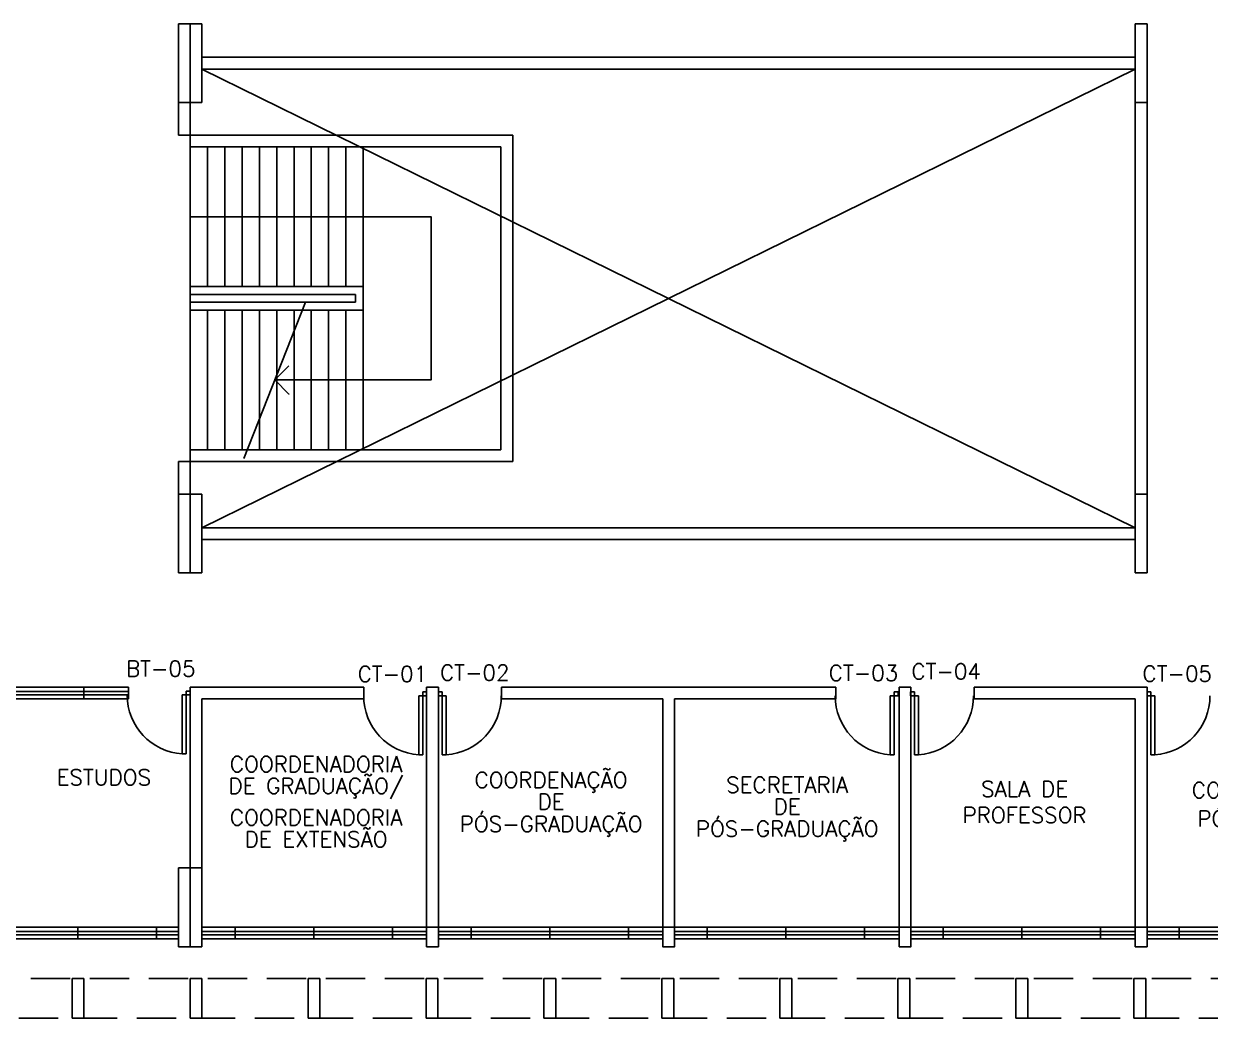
# Model space of a CAD drawing. Header units: millimetres. Extents: x -8036 to 2166, y 1122 to 16128.
# Drawn here: x 2095.01 to 2110.1, y 1122.12 to 1134.77 of the extents above; entities that cross this region are included whole.
import ezdxf
from ezdxf.enums import TextEntityAlignment as Align

# ---------------------------------------------------------------- set-up
doc = ezdxf.new("R2010")
doc.units = ezdxf.units.MM
doc.linetypes.add('DASHED', pattern=[0.75, 0.5, -0.25])
doc.linetypes.add('HIDDEN', pattern=[0.375, 0.25, -0.125])
for name, color, linetype in [('1', 1, 'Continuous'), ('ALVE', 2, 'Continuous'), ('ENDEREÇO', 2, 'Continuous'), ('ESC', 1, 'Continuous'), ('ESQUADRIA', 1, 'Continuous'), ('ESTRUTURA', 3, 'Continuous'), ('PISO', 1, 'Continuous'), ('PORTA', 2, 'Continuous'), ('PROJ', 1, 'HIDDEN'), ('TEXTO', 2, 'Continuous')]:
    doc.layers.add(name, color=color, linetype=linetype)
doc.styles.add('UNB-100', font='simplex.shx', dxfattribs={"height": 0.2})

# ---------------------------------------------------------------- blocks, each defined once
blk = doc.blocks.new('ESQ1', base_point=(1.096, 1.3))
for p, q in [((1.096, 1.3), (1.096, 1.45)), ((1.096, 1.45), (2.096, 1.45)), ((2.096, 1.394), (1.096, 1.394)), ((2.096, 1.3), (2.096, 1.45)), ((2.096, 1.351), (1.096, 1.351)), ((1.096, 1.3), (2.096, 1.3))]:
    blk.add_line(p, q)
blk = doc.blocks.new('PE', base_point=(61.3, 32.975))
at = {"linetype": 'Continuous'}
for p, q in [((61.35, 33), (61.35, 33.75)), ((61.35, 33.75), (61.4, 33.75)), ((61.4, 33.75), (61.4, 33)), ((61.3, 33), (61.35, 33)), ((61.3, 32.95), (61.3, 33)), ((61.35, 32.95), (61.3, 32.95)), ((61.35, 33), (61.35, 32.95)), ((61.4, 33), (61.35, 33))]:
    blk.add_line(p, q, dxfattribs=at)
blk.add_arc((61.35, 33.002), 0.75, 359.8725, 86.1776, dxfattribs=at)
blk = doc.blocks.new('PD', base_point=(61, 32.975))
at = {"linetype": 'Continuous'}
for p, q in [((60.9, 33.75), (60.9, 33)), ((60.95, 33.75), (60.9, 33.75)), ((60.95, 33), (60.95, 33.75)), ((60.9, 33), (60.95, 33)), ((60.95, 33), (60.95, 32.95)), ((61, 33), (60.95, 33)), ((60.95, 32.95), (61, 32.95)), ((61, 32.95), (61, 33))]:
    blk.add_line(p, q, dxfattribs=at)
blk.add_arc((60.95, 33.002), 0.75, 93.8224, 180.1275, dxfattribs=at)

msp = doc.modelspace()

# ---------------------------------------------------------------- linework, layer by layer
at = {"layer": '1'}
msp.add_line((2097.81, 1129.24), (2098.596, 1131.225), dxfattribs=at)
at = {"layer": '1', "color": 1, "linetype": 'Continuous'}
msp.add_lwpolyline([(2097.129, 1132.313), (2100.191, 1132.313), (2100.191, 1130.238), (2098.205, 1130.238), (2098.385, 1130.057), (2098.205, 1130.238), (2098.385, 1130.418)], dxfattribs=at)
at = {"layer": 'ALVE', "linetype": 'Continuous'}
for p, q in [((2097.279, 1134.34), (2109.143, 1134.34)), ((2097.279, 1134.19), (2109.143, 1134.19)), ((2097.279, 1128.358), (2109.143, 1128.358)), ((2097.279, 1128.208), (2109.143, 1128.208)), ((2097.129, 1126.331), (2099.336, 1126.331)), ((2099.336, 1126.181), (2099.336, 1126.331)), ((2100.134, 1126.331), (2100.284, 1126.331)), ((2101.087, 1126.331), (2105.335, 1126.331)), ((2101.087, 1126.181), (2101.087, 1126.331)), ((2105.335, 1126.181), (2105.335, 1126.331)), ((2106.142, 1126.331), (2106.292, 1126.331)), ((2107.094, 1126.331), (2109.293, 1126.331)), ((2107.094, 1126.181), (2107.094, 1126.331)), ((2097.279, 1126.181), (2099.336, 1126.181)), ((2101.087, 1126.181), (2103.136, 1126.181)), ((2103.286, 1126.181), (2105.335, 1126.181)), ((2107.094, 1126.181), (2109.143, 1126.181))]:
    msp.add_line(p, q, dxfattribs=at)
at = {"layer": 'ALVE'}
for p, q in [((2096.979, 1133.35), (2096.979, 1133.765)), ((2097.129, 1133.2), (2097.129, 1133.765)), ((2109.143, 1133.765), (2109.143, 1128.785)), ((2109.293, 1133.765), (2109.293, 1128.785)), ((2097.129, 1133.35), (2096.979, 1133.35)), ((2101.229, 1133.35), (2097.129, 1133.35)), ((2101.229, 1133.35), (2101.229, 1129.2)), ((2101.079, 1133.2), (2097.129, 1133.2)), ((2101.079, 1133.2), (2101.079, 1129.35)), ((2097.129, 1131.125), (2097.129, 1131.425)), ((2099.329, 1131.425), (2097.129, 1131.425)), ((2099.329, 1131.125), (2099.329, 1131.425)), ((2099.229, 1131.325), (2097.129, 1131.325)), ((2099.229, 1131.225), (2099.229, 1131.325)), ((2098.16, 1131.225), (2097.129, 1131.225)), ((2098.188, 1131.125), (2097.129, 1131.125)), ((2099.229, 1131.225), (2098.16, 1131.225)), ((2099.329, 1131.125), (2098.188, 1131.125)), ((2101.079, 1129.35), (2097.129, 1129.35)), ((2097.129, 1129.2), (2097.129, 1129.35)), ((2096.979, 1129.2), (2096.979, 1128.785)), ((2097.129, 1129.2), (2096.979, 1129.2)), ((2101.229, 1129.2), (2097.129, 1129.2)), ((2097.129, 1129.2), (2097.129, 1128.785)), ((2097.129, 1126.331), (2097.129, 1124.032)), ((2100.134, 1126.331), (2100.134, 1123.03)), ((2100.284, 1126.331), (2100.284, 1123.03)), ((2106.142, 1126.331), (2106.142, 1123.03)), ((2106.292, 1126.331), (2106.292, 1123.03)), ((2109.293, 1126.331), (2109.293, 1123.03)), ((2097.279, 1126.181), (2097.279, 1124.033)), ((2103.136, 1126.181), (2103.136, 1123.03)), ((2103.286, 1126.181), (2103.286, 1123.03)), ((2109.143, 1126.181), (2109.143, 1123.03))]:
    msp.add_line(p, q, dxfattribs=at)
at = {"layer": 'ESC'}
for p, q in [((2097.129, 1131.425), (2097.129, 1133.2)), ((2097.349, 1131.425), (2097.349, 1133.2)), ((2097.569, 1131.425), (2097.569, 1133.2)), ((2097.789, 1131.425), (2097.789, 1133.2)), ((2098.009, 1131.425), (2098.009, 1133.2)), ((2098.229, 1131.425), (2098.229, 1133.2)), ((2098.449, 1131.425), (2098.449, 1133.2)), ((2098.669, 1131.425), (2098.669, 1133.2)), ((2098.889, 1131.425), (2098.889, 1133.2)), ((2099.109, 1131.425), (2099.109, 1133.2)), ((2099.329, 1131.425), (2099.329, 1133.2)), ((2097.129, 1131.125), (2097.129, 1129.35)), ((2097.349, 1131.125), (2097.349, 1129.35)), ((2097.569, 1131.125), (2097.569, 1129.35)), ((2097.789, 1131.125), (2097.789, 1129.35)), ((2098.009, 1131.125), (2098.009, 1129.743)), ((2098.229, 1131.125), (2098.229, 1130.298)), ((2098.449, 1131.125), (2098.449, 1130.854)), ((2098.669, 1131.125), (2098.669, 1129.35)), ((2098.889, 1131.125), (2098.889, 1129.35)), ((2099.109, 1131.125), (2099.109, 1129.35)), ((2099.329, 1131.125), (2099.329, 1129.35)), ((2098.449, 1130.854), (2098.449, 1129.35)), ((2098.229, 1130.298), (2098.229, 1129.35)), ((2098.009, 1129.743), (2098.009, 1129.35))]:
    msp.add_line(p, q, dxfattribs=at)
at = {"layer": 'ESQUADRIA'}
for p, q in [((2095.778, 1126.331), (2096.343, 1126.331)), ((2096.343, 1126.181), (2096.343, 1126.331)), ((2096.343, 1126.275), (2095.778, 1126.275)), ((2096.343, 1126.232), (2095.778, 1126.232)), ((2095.778, 1126.181), (2096.343, 1126.181)), ((2096.702, 1123.128), (2096.702, 1123.278)), ((2096.702, 1123.278), (2096.979, 1123.278)), ((2097.279, 1123.278), (2097.702, 1123.278)), ((2097.702, 1123.128), (2097.702, 1123.278)), ((2099.702, 1123.128), (2099.702, 1123.278)), ((2099.702, 1123.278), (2100.134, 1123.278)), ((2100.284, 1123.278), (2100.702, 1123.278)), ((2100.702, 1123.128), (2100.702, 1123.278)), ((2102.702, 1123.128), (2102.702, 1123.278)), ((2102.702, 1123.278), (2103.136, 1123.278)), ((2103.286, 1123.278), (2103.702, 1123.278)), ((2103.702, 1123.128), (2103.702, 1123.278)), ((2105.702, 1123.128), (2105.702, 1123.278)), ((2105.702, 1123.278), (2106.142, 1123.278)), ((2106.292, 1123.278), (2106.702, 1123.278)), ((2106.702, 1123.128), (2106.702, 1123.278)), ((2108.702, 1123.128), (2108.702, 1123.278)), ((2108.702, 1123.278), (2109.143, 1123.278)), ((2109.293, 1123.278), (2109.702, 1123.278)), ((2109.702, 1123.128), (2109.702, 1123.278)), ((2096.979, 1123.222), (2096.702, 1123.222)), ((2096.979, 1123.179), (2096.702, 1123.179)), ((2096.702, 1123.128), (2096.979, 1123.128)), ((2097.702, 1123.222), (2097.279, 1123.222)), ((2097.702, 1123.179), (2097.279, 1123.179)), ((2097.279, 1123.128), (2097.702, 1123.128)), ((2100.134, 1123.222), (2099.702, 1123.222)), ((2100.134, 1123.179), (2099.702, 1123.179)), ((2099.702, 1123.128), (2100.134, 1123.128)), ((2100.702, 1123.222), (2100.284, 1123.222)), ((2100.702, 1123.179), (2100.284, 1123.179)), ((2100.284, 1123.128), (2100.702, 1123.128)), ((2103.136, 1123.222), (2102.702, 1123.222)), ((2103.136, 1123.179), (2102.702, 1123.179)), ((2102.702, 1123.128), (2103.136, 1123.128)), ((2103.702, 1123.222), (2103.286, 1123.222)), ((2103.702, 1123.179), (2103.286, 1123.179)), ((2103.286, 1123.128), (2103.702, 1123.128)), ((2106.142, 1123.222), (2105.702, 1123.222)), ((2106.142, 1123.179), (2105.702, 1123.179)), ((2105.702, 1123.128), (2106.142, 1123.128)), ((2106.702, 1123.222), (2106.292, 1123.222)), ((2106.702, 1123.179), (2106.292, 1123.179)), ((2106.292, 1123.128), (2106.702, 1123.128)), ((2109.143, 1123.222), (2108.702, 1123.222)), ((2109.143, 1123.179), (2108.702, 1123.179)), ((2108.702, 1123.128), (2109.143, 1123.128)), ((2109.702, 1123.222), (2109.293, 1123.222)), ((2109.702, 1123.179), (2109.293, 1123.179)), ((2109.293, 1123.128), (2109.702, 1123.128))]:
    msp.add_line(p, q, dxfattribs=at)
at = {"layer": 'ESTRUTURA'}
for p, q in [((2096.979, 1134.767), (2096.979, 1133.765)), ((2097.129, 1134.767), (2097.129, 1133.765)), ((2097.279, 1134.767), (2097.279, 1133.765)), ((2109.143, 1134.767), (2109.143, 1133.765)), ((2109.293, 1134.767), (2109.293, 1133.765)), ((2096.979, 1128.785), (2096.979, 1127.783)), ((2097.129, 1128.785), (2097.129, 1127.783)), ((2097.279, 1128.785), (2097.279, 1127.783)), ((2109.143, 1128.785), (2109.143, 1127.783)), ((2109.293, 1128.785), (2109.293, 1127.783)), ((2096.979, 1124.032), (2096.979, 1123.03)), ((2097.129, 1124.032), (2097.129, 1123.03)), ((2097.279, 1124.032), (2097.279, 1123.03)), ((2100.284, 1123.03), (2100.134, 1123.03)), ((2103.286, 1123.03), (2103.136, 1123.03)), ((2106.292, 1123.03), (2106.142, 1123.03)), ((2109.293, 1123.03), (2109.143, 1123.03))]:
    msp.add_line(p, q, dxfattribs=at)
at = {"layer": 'ESTRUTURA', "linetype": 'Continuous'}
for p, q in [((2097.279, 1134.767), (2096.979, 1134.767)), ((2109.293, 1134.767), (2109.143, 1134.767)), ((2096.979, 1133.765), (2097.279, 1133.765)), ((2109.143, 1133.765), (2109.293, 1133.765)), ((2097.279, 1128.785), (2096.979, 1128.785)), ((2109.293, 1128.785), (2109.143, 1128.785)), ((2096.979, 1127.783), (2097.279, 1127.783)), ((2109.143, 1127.783), (2109.293, 1127.783)), ((2097.279, 1124.032), (2096.979, 1124.032)), ((2097.279, 1124.033), (2097.279, 1124.032)), ((2097.279, 1124.032), (2097.279, 1124.032)), ((2096.979, 1123.03), (2097.129, 1123.03)), ((2097.279, 1123.03), (2097.129, 1123.03)), ((2095.777, 1122.626), (2095.627, 1122.626)), ((2095.627, 1122.626), (2095.627, 1122.119)), ((2095.777, 1122.626), (2095.777, 1122.119)), ((2097.277, 1122.626), (2097.127, 1122.626)), ((2097.127, 1122.626), (2097.127, 1122.119)), ((2097.277, 1122.626), (2097.277, 1122.119)), ((2098.777, 1122.626), (2098.627, 1122.626)), ((2098.627, 1122.626), (2098.627, 1122.119)), ((2098.777, 1122.626), (2098.777, 1122.119)), ((2100.277, 1122.626), (2100.127, 1122.626)), ((2100.127, 1122.626), (2100.127, 1122.119)), ((2100.277, 1122.626), (2100.277, 1122.119)), ((2101.627, 1122.626), (2101.627, 1122.119)), ((2101.777, 1122.626), (2101.627, 1122.626)), ((2101.777, 1122.626), (2101.777, 1122.119)), ((2103.277, 1122.626), (2103.127, 1122.626)), ((2103.127, 1122.626), (2103.127, 1122.119)), ((2103.277, 1122.626), (2103.277, 1122.119)), ((2104.777, 1122.626), (2104.627, 1122.626)), ((2104.627, 1122.626), (2104.627, 1122.119)), ((2104.777, 1122.626), (2104.777, 1122.119)), ((2106.277, 1122.626), (2106.127, 1122.626)), ((2106.127, 1122.626), (2106.127, 1122.119)), ((2106.277, 1122.626), (2106.277, 1122.119)), ((2107.777, 1122.626), (2107.627, 1122.626)), ((2107.627, 1122.626), (2107.627, 1122.119)), ((2107.777, 1122.626), (2107.777, 1122.119)), ((2109.277, 1122.626), (2109.127, 1122.626)), ((2109.127, 1122.626), (2109.127, 1122.119)), ((2109.277, 1122.626), (2109.277, 1122.119)), ((2095.627, 1122.119), (2095.777, 1122.119)), ((2097.127, 1122.119), (2097.277, 1122.119)), ((2098.627, 1122.119), (2098.777, 1122.119)), ((2100.127, 1122.119), (2100.277, 1122.119)), ((2101.627, 1122.119), (2101.777, 1122.119)), ((2103.127, 1122.119), (2103.277, 1122.119)), ((2104.627, 1122.119), (2104.777, 1122.119)), ((2106.127, 1122.119), (2106.277, 1122.119)), ((2107.627, 1122.119), (2107.777, 1122.119)), ((2109.127, 1122.119), (2109.277, 1122.119))]:
    msp.add_line(p, q, dxfattribs=at)
at = {"layer": 'ESTRUTURA'}
for points in [[(2100.284, 1123.278), (2100.134, 1123.278), (2100.134, 1123.03), (2100.284, 1123.03), (2100.284, 1123.278)], [(2103.136, 1123.278), (2103.136, 1123.03), (2103.286, 1123.03), (2103.286, 1123.278), (2103.136, 1123.278)], [(2106.142, 1123.278), (2106.142, 1123.03), (2106.292, 1123.03), (2106.292, 1123.278), (2106.142, 1123.278)], [(2109.143, 1123.278), (2109.143, 1123.03), (2109.293, 1123.03), (2109.293, 1123.278), (2109.143, 1123.278)]]:
    msp.add_lwpolyline(points, dxfattribs=at)
at = {"layer": 'PISO', "linetype": 'Continuous'}
for p, q in [((2109.143, 1134.19), (2097.279, 1128.358)), ((2097.279, 1134.19), (2109.143, 1128.358))]:
    msp.add_line(p, q, dxfattribs=at)
at = {"layer": 'PROJ', "linetype": 'DASHED'}
for p, q in [((2115.852, 1122.626), (2086.702, 1122.626)), ((2086.702, 1122.119), (2115.702, 1122.119))]:
    msp.add_line(p, q, dxfattribs=at)

# ---------------------------------------------------------------- block references
at = {"layer": 'ESQUADRIA', "linetype": 'Continuous'}
for p in [(2094.778, 1126.181), (2094.702, 1123.128), (2095.702, 1123.128), (2097.702, 1123.128), (2098.702, 1123.128), (2100.702, 1123.128), (2101.702, 1123.128), (2103.702, 1123.128), (2104.702, 1123.128), (2106.702, 1123.128), (2107.702, 1123.128), (2109.702, 1123.128)]:
    msp.add_blockref('ESQ1', p, dxfattribs=at)
at = {"layer": 'PORTA', "linetype": 'Continuous', "xscale": -1, "rotation": 180}
msp.add_blockref('PD', (2097.129, 1126.256), dxfattribs=at)
at = {"layer": 'PORTA', "linetype": 'Continuous', "rotation": 180}
for name, p in [('PE', (2100.135, 1126.245)), ('PD', (2100.284, 1126.245)), ('PE', (2106.129, 1126.245)), ('PD', (2106.287, 1126.245)), ('PD', (2109.293, 1126.245))]:
    msp.add_blockref(name, p, dxfattribs=at)

# ---------------------------------------------------------------- texts
at = {"layer": 'ENDEREÇO', "linetype": 'Continuous', "style": 'UNB-100'}
for s, p in [('BT-05', (2096.755, 1126.465)), ('CT-01', (2099.7, 1126.398)), ('CT-02', (2100.747, 1126.414)), ('CT-03', (2105.689, 1126.411)), ('CT-04', (2106.74, 1126.43)), ('CT-05', (2109.677, 1126.401))]:
    msp.add_text(s, height=0.2, dxfattribs=at).set_placement(p, align=Align.CENTER)
at = {"layer": 'TEXTO', "linetype": 'Continuous', "style": 'UNB-100'}
for s, p in [('COORDENADORIA', (2098.731, 1125.251)), ('ESTUDOS', (2096.032, 1125.083)), ('COORDENAÇÃO', (2101.718, 1125.049)), ('DE GRADUAÇÃO/', (2098.731, 1124.975)), ('SECRETARIA', (2104.719, 1124.988)), ('SALA DE', (2107.737, 1124.935)), ('COORDENAÇÃO DA', (2111.071, 1124.92)), ('DE', (2101.718, 1124.773)), ('DE', (2104.719, 1124.712)), ('PROFESSOR', (2107.737, 1124.603)), ('PÓS-GRADUAÇÃO', (2111.095, 1124.558)), ('COORDENADORIA', (2098.731, 1124.573)), ('PÓS-GRADUAÇÃO', (2101.718, 1124.49)), ('PÓS-GRADUAÇÃO', (2104.719, 1124.429)), ('DE EXTENSÃO', (2098.731, 1124.296))]:
    msp.add_text(s, height=0.2, dxfattribs=at).set_placement(p, align=Align.CENTER)

doc.saveas('drawing.dxf')
